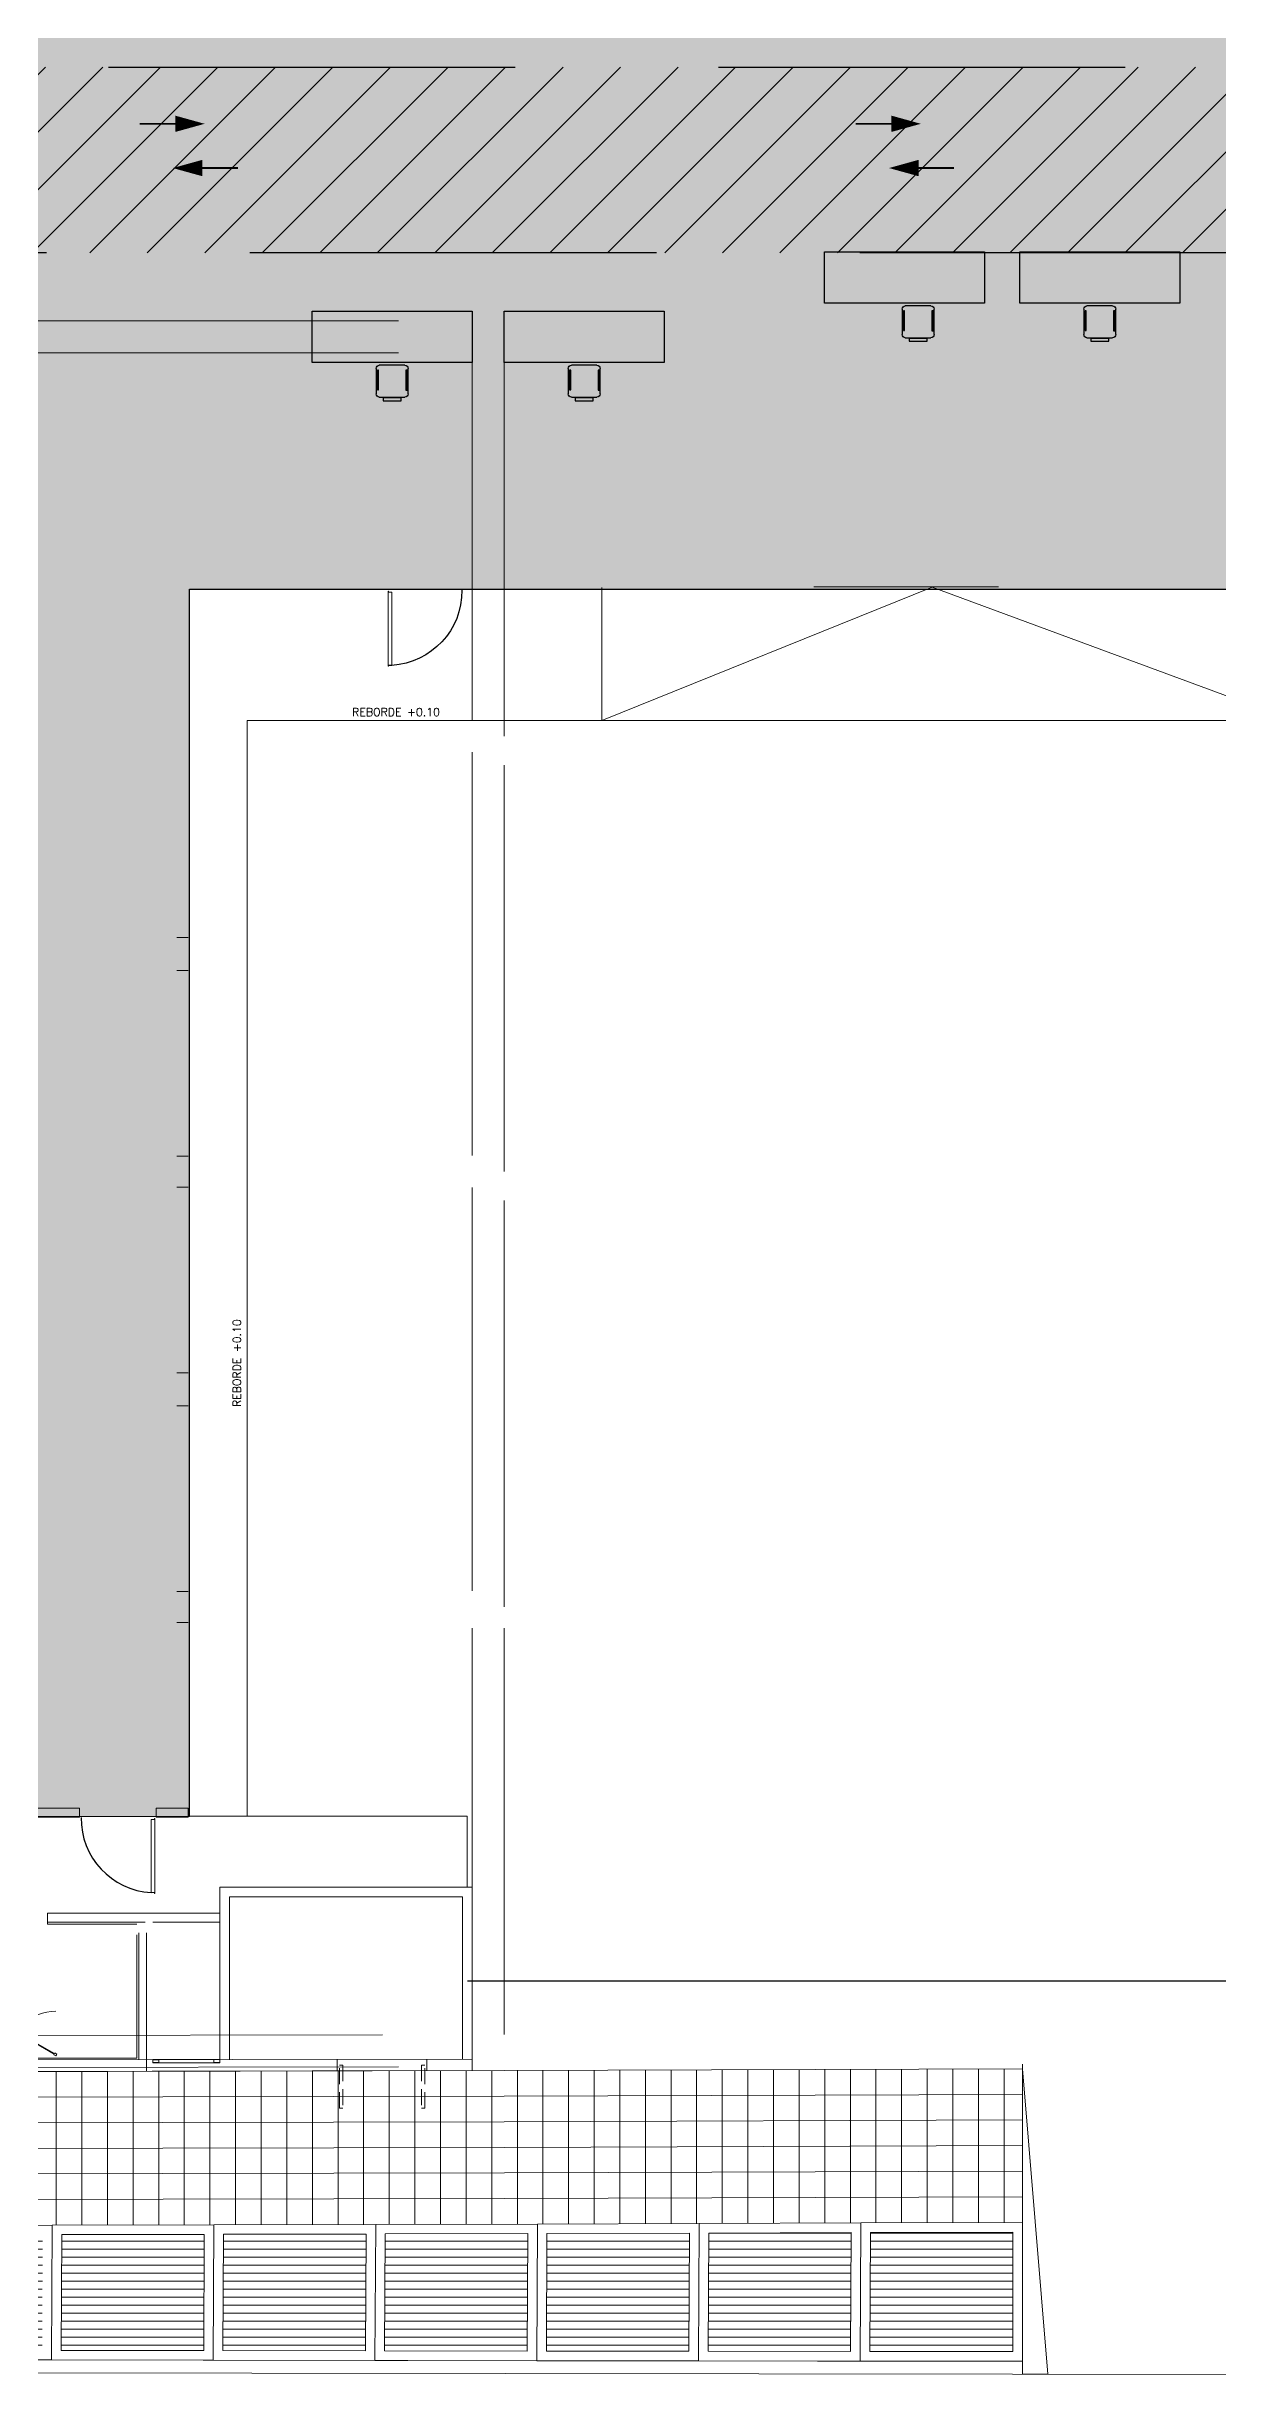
# Model space of a CAD drawing. Header units: millimetres. Extents: x 27 to 171, y 81 to 155.
# Drawn here: x 100.48 to 118.76, y 81.08 to 117.49 of the extents above; entities that cross this region are included whole.
import ezdxf

# ---------------------------------------------------------------- set-up
doc = ezdxf.new("R2010")
doc.units = ezdxf.units.MM
doc.linetypes.add('HIDDEN', pattern=[9.525, 6.35, -3.175])
doc.linetypes.add('OCASA_TODAS_r08$0$HIDDEN', pattern=[0.375, 0.25, -0.125])
doc.layers.add('IRI-OCASA-Layout R 9$0$OCA_Mobiliario', color=252, linetype='Continuous')
for name, color, linetype, lineweight in [('OCASA_TODAS_r08$0$CARP-BARRIDO', 252, 'Continuous', 15), ('OCASA_TODAS_r08$0$CARP-HOJA', 252, 'Continuous', 20), ('OCASA_TODAS_r08$0$CARPINTERIA', 252, 'Continuous', 15), ('OCASA_TODAS_r08$0$CGC VIGAS', 252, 'HIDDEN', 15), ('OCASA_TODAS_r08$0$MURO BLOQUE CEMENTO 18', 252, 'Continuous', 20), ('OCASA_TODAS_r08$0$MURO BLOQUE CEMENTO 8', 252, 'Continuous', 20), ('OCASA_TODAS_r08$0$MURO CEMENTO DE 12', 252, 'Continuous', 20), ('OCASA_TODAS_r08$0$REVESTIMIENTOS', 252, 'Continuous', 20), ('OCASA_TODAS_r08$0$VEREDA', 251, 'Continuous', 15)]:
    doc.layers.add(name, color=color, linetype=linetype, lineweight=lineweight)
doc.layers.get('OCASA_TODAS_r08$0$CARPINTERIA').off()
doc.styles.add('OCASA_TODAS_r08$0$referencias', font='romans.shx', dxfattribs={"height": 0.18})

# ---------------------------------------------------------------- blocks, each defined once
blk = doc.blocks.new('OCASA_TODAS_r08$0$Estructura PB para Arquitectura')
at = {"layer": 'OCASA_TODAS_r08$0$CGC VIGAS', "lineweight": 9}
for p, q in [((1164.508264, 398.351474, -0.000029), (1172.008264, 398.351474, -0.000029)), ((1164.508264, 397.851474, -0.000029), (1172.008268, 397.851474, -0.000029)), ((1172.008372, 392.112974, -0.000029), (1172.008268, 397.851474, -0.000029)), ((1172.508377, 391.862983, -0.000029), (1172.508268, 397.851474, -0.000029)), ((1172.5085, 385.062983, -0.000029), (1172.508377, 391.862983, -0.000029)), ((1172.008495, 385.312974, -0.000029), (1172.008381, 391.612974, -0.000029)), ((1172.508623, 378.262983, -0.000029), (1172.5085, 385.062983, -0.000029)), ((1172.008618, 378.512974, -0.000029), (1172.008504, 384.812974, -0.000029)), ((1172.008744, 371.581204, -0.000029), (1172.008628, 378.012974, -0.000029)), ((1172.508744, 371.581204, -0.000029), (1172.508623, 378.262983, -0.000029)), ((1164.258913, 371.565837, -0.000029), (1172.008748, 371.580724, -0.000029)), ((1164.509114, 371.066317, -0.000029), (1172.258989, 371.081204, -0.000029))]:
    blk.add_line(p, q, dxfattribs=at)
blk = doc.blocks.new('OCASA_TODAS_r08$0$p14 28_07_2014')
at = {"layer": 'OCASA_TODAS_r08$0$CARP-BARRIDO', "linetype": 'OCASA_TODAS_r08$0$HIDDEN'}
for points in [[(1413.152241, 1548.470426), (1413.152241, 1549.141162), (1413.100277, 1549.141162), (1413.100277, 1548.470426)], [(1414.381468, 1548.470426), (1414.381468, 1549.141162), (1414.433432, 1549.141162), (1414.433432, 1548.470426)]]:
    blk.add_lwpolyline(points, close=True, dxfattribs=at)
blk = doc.blocks.new('OCASA_TODAS_r08$0$SE 18')
at = {"layer": 'OCASA_TODAS_r08$0$CARP-BARRIDO', "lineweight": -3}
blk.add_arc((-34.41539, -19.636195), 1.16501, 179.476971, 266.48031, dxfattribs=at)
at = {"layer": 'OCASA_TODAS_r08$0$CARP-HOJA'}
for p, q in [((-34.486912, -20.799008), (-34.486912, -19.654008)), ((-34.486912, -19.654008), (-34.431912, -19.654008)), ((-34.485712, -19.812314), (-34.485712, -19.655208)), ((-34.485712, -19.655208), (-34.430712, -19.655208)), ((-34.431912, -19.654008), (-34.431912, -19.641508)), ((-34.430712, -19.641508), (-34.430712, -19.655208)), ((-34.428112, -19.797314), (-34.428112, -19.641508)), ((-34.426912, -20.811508), (-34.426912, -19.641508)), ((-34.485712, -20.797808), (-34.485712, -19.812314)), ((-34.428112, -20.811508), (-34.428112, -19.797314)), ((-34.431912, -20.799008), (-34.486912, -20.799008)), ((-34.430712, -20.797808), (-34.485712, -20.797808)), ((-34.431912, -20.799008), (-34.431912, -20.811508)), ((-34.430712, -20.797808), (-34.430712, -20.811508))]:
    blk.add_line(p, q, dxfattribs=at)
for centre, radius, start, end in [((-34.429412, -19.641508), 0.0025, 0, 180), ((-34.429412, -19.641508), 0.0013, 0, 180), ((-34.429412, -20.811508), 0.0025, 180, 0), ((-34.429412, -20.811508), 0.0013, 180, 0)]:
    blk.add_arc(centre, radius, start, end, dxfattribs=at)
blk = doc.blocks.new('OCASA_TODAS_r08$0$SE 12')
at = {"layer": 'OCASA_TODAS_r08$0$CARP-BARRIDO', "lineweight": -3}
blk.add_arc((-38.41539, -19.636195), 1.16501, 179.476971, 266.48031, dxfattribs=at)
at = {"layer": 'OCASA_TODAS_r08$0$CARP-HOJA'}
for p, q in [((-38.486912, -20.799008), (-38.486912, -19.654008)), ((-38.486912, -19.654008), (-38.431912, -19.654008)), ((-38.485712, -19.812314), (-38.485712, -19.655208)), ((-38.485712, -19.655208), (-38.430712, -19.655208)), ((-38.431912, -19.654008), (-38.431912, -19.641508)), ((-38.430712, -19.641508), (-38.430712, -19.655208)), ((-38.428112, -19.797314), (-38.428112, -19.641508)), ((-38.426912, -20.811508), (-38.426912, -19.641508)), ((-38.485712, -20.797808), (-38.485712, -19.812314)), ((-38.428112, -20.811508), (-38.428112, -19.797314)), ((-38.431912, -20.799008), (-38.486912, -20.799008)), ((-38.430712, -20.797808), (-38.485712, -20.797808)), ((-38.431912, -20.799008), (-38.431912, -20.811508)), ((-38.430712, -20.797808), (-38.430712, -20.811508))]:
    blk.add_line(p, q, dxfattribs=at)
for centre, radius, start, end in [((-38.429412, -19.641508), 0.0025, 0, 180), ((-38.429412, -19.641508), 0.0013, 0, 180), ((-38.429412, -20.811508), 0.0025, 180, 0), ((-38.429412, -20.811508), 0.0013, 180, 0)]:
    blk.add_arc(centre, radius, start, end, dxfattribs=at)
blk = doc.blocks.new('OCASA_TODAS_r08$0$P10 70-035')
at = {"layer": 'OCASA_TODAS_r08$0$CARP-BARRIDO'}
blk.add_arc((0, 0.035), 0.7, 0, 90, dxfattribs=at)
at = {"layer": 'OCASA_TODAS_r08$0$CARP-HOJA'}
for p, q in [((0.344191, 0.604157), (0.029191, 0.058561)), ((0.35112, 0.600157), (0.03612, 0.054561))]:
    blk.add_line(p, q, dxfattribs=at)
for points in [[(0.35, 0.641218), (0.3325, 0.610907), (0.362811, 0.593407), (0.380311, 0.623718)], [(0.0175, 0.065311), (0, 0.035), (0.030311, 0.0175), (0.047811, 0.047811)]]:
    blk.add_lwpolyline(points, close=True, dxfattribs=at)
blk = doc.blocks.new('IRI-OCASA-Layout R 9$0$OCA_mesa de trabajo')
at = {"color": 253}
blk.add_lwpolyline([(0, 2.5), (0.8, 2.5), (0.8, 0), (0, 0)], close=True, dxfattribs=at)
blk = doc.blocks.new('IRI-OCASA-Layout R 9$0$OCA_SILLA')
at = {"linetype": 'Continuous'}
for p, q in [((0.0549, 0.05), (0.0549, 0.4483)), ((0.1049, 0.4983), (0.5023, 0.4983)), ((0.5523, 0.4483), (0.5523, 0.05)), ((0.5023, 0), (0.1049, 0))]:
    blk.add_line(p, q, dxfattribs=at)
for points in [[(0, 0.1087), (0, 0.3889), (0.0427, 0.3889), (0.0427, 0.1087)], [(0.1654, 0.4663), (0.1654, 0.4876), (0.4749, 0.4876), (0.4749, 0.4663)], [(0.1681, 0.0207), (0.1681, 0.0394), (0.4749, 0.0394), (0.4749, 0.0207)]]:
    blk.add_lwpolyline(points, close=True, dxfattribs=at)
for centre, start, end in [((0.1049, 0.4483), 90, 180), ((0.5023, 0.4483), 0, 90), ((0.1049, 0.05), 180, 270), ((0.5023, 0.05), 270, 0)]:
    blk.add_arc(centre, 0.05, start, end, dxfattribs=at)

msp = doc.modelspace()

# ---------------------------------------------------------------- hatches: boundary and pattern name
at = {"true_color": 0xff38ff}
h = msp.add_hatch(color=6, dxfattribs=at)
h.dxf.hatch_style = 1
h.paths.add_polyline_path([(46.295, 110.374), (46.295, 105.651), (43.744, 105.651), (43.644, 105.651), (43.733, 91.445), (44.887, 91.445), (44.887, 91.445), (44.898, 85.754), (95.501, 85.754), (95.501, 89.832), (102.71, 89.844), (102.71, 109.013), (147.022, 109.013), (147.022, 117.935), (91.324, 117.935), (91.324, 113.202), (75.374, 113.225), (75.374, 110.006), (67.244, 110.006), (67.244, 113.205), (61.671, 113.205), (61.671, 111.453), (59.644, 111.453), (59.644, 110.374)])
at = {"linetype": 'HIDDEN'}
h = msp.add_hatch(dxfattribs=at)
h.set_pattern_fill('LINE', color=251, scale=0.2, angle=45)
h.set_pattern_definition([(45, (83.4085, -9.4437), (-0.4490128, 0.4490128), [])])
h.paths.add_polyline_path([(91.921, 117.168), (138.576, 117.168), (138.576, 114.268), (91.921, 114.268)])
at = {"layer": 'OCASA_TODAS_r08$0$VEREDA'}
h = msp.add_hatch(dxfattribs=at)
h.set_pattern_fill('LINE', color=256)
h.set_pattern_definition([(0, (13.95129, 58.08296), (0, 0.125), [])])
h.paths.add_polyline_path([(85.58, 81.524), (87.783, 81.52), (87.792, 83.284), (85.58, 83.28)])
h.paths.add_polyline_path([(88.083, 81.52), (88.092, 83.285), (90.317, 83.289), (90.308, 81.517)])
h.paths.add_polyline_path([(90.608, 81.516), (90.617, 83.29), (92.842, 83.294), (92.833, 81.513)])
h.paths.add_polyline_path([(93.133, 81.513), (93.142, 83.295), (95.367, 83.299), (95.358, 81.51)])
h.paths.add_polyline_path([(95.658, 81.509), (95.667, 83.3), (97.892, 83.304), (97.883, 81.506)])
h.paths.add_polyline_path([(98.183, 81.505), (98.192, 83.305), (100.417, 83.309), (100.408, 81.502)])
h.paths.add_polyline_path([(100.708, 81.502), (100.717, 83.31), (102.942, 83.314), (102.933, 81.499)])
h.paths.add_polyline_path([(103.233, 81.498), (103.242, 83.315), (105.467, 83.319), (105.458, 81.495)])
h.paths.add_polyline_path([(105.758, 81.495), (105.767, 83.32), (107.992, 83.325), (107.983, 81.491)])
h.paths.add_polyline_path([(108.283, 81.491), (108.292, 83.326), (110.517, 83.333), (110.508, 81.488)])
h.paths.add_polyline_path([(110.808, 81.487), (110.818, 83.334), (113.043, 83.342), (113.033, 81.484)])
h.paths.add_polyline_path([(113.333, 81.484), (113.343, 83.343), (115.566, 83.35), (115.566, 81.486)])

# ---------------------------------------------------------------- linework, layer by layer
at = {"color": 4}
msp.add_line((107.051, 87.275, 0), (120.815, 87.275, 0), dxfattribs=at)
at = {"color": 251, "linetype": 'HIDDEN', "elevation": 0}
msp.add_lwpolyline([(91.921, 117.168), (138.576, 117.168), (138.576, 114.268), (91.921, 114.268)], close=True, dxfattribs=at)
at = {"color": 251, "linetype": 'HIDDEN', "const_width": 0.03, "elevation": 0}
for points in [[(101.931, 116.282), (102.487, 116.282)], [(113.114, 116.282), (113.67, 116.282)], [(102.911, 115.591), (103.466, 115.591)], [(114.094, 115.591), (114.649, 115.591)]]:
    msp.add_lwpolyline(points, dxfattribs=at)
at = {"color": 251, "linetype": 'HIDDEN', "elevation": 0}
for points in [[(102.947, 116.282, 0, 0.25, 0), (102.497, 116.282, 0.25, 0.25, 0), (102.487, 116.282, 0.1, 0.1, 0), (102.487, 116.282, 0.1, 0.1, 0)], [(114.13, 116.282, 0, 0.25, 0), (113.68, 116.282, 0.25, 0.25, 0), (113.67, 116.282, 0.1, 0.1, 0), (113.67, 116.282, 0.1, 0.1, 0)], [(102.45, 115.591, 0, 0.25, 0), (102.901, 115.591, 0.25, 0.25, 0), (102.911, 115.591, 0.1, 0.1, 0), (102.911, 115.591, 0.1, 0.1, 0)], [(113.634, 115.591, 0, 0.25, 0), (114.084, 115.591, 0.25, 0.25, 0), (114.094, 115.591, 0.1, 0.1, 0), (114.094, 115.591, 0.1, 0.1, 0)]]:
    msp.add_lwpolyline(points, format="xyseb", dxfattribs=at)
at = {"layer": 'Defpoints', "color": 6}
msp.add_lwpolyline([(44.898, 85.754), (95.501, 85.754), (95.501, 89.832), (102.71, 89.844), (102.71, 109.013), (147.022, 109.013), (147.022, 117.935), (91.324, 117.935), (91.324, 113.202), (75.374, 113.225)], dxfattribs=at)
at = {"layer": 'OCASA_TODAS_r08$0$CARP-HOJA'}
for points in [[(102.234, 86.044), (102.138, 86.044), (102.138, 85.995), (102.234, 85.995)], [(102.138, 86.044), (103.187, 86.044), (103.187, 85.995), (102.138, 85.995)], [(102.233, 86.042), (102.139, 86.042), (102.139, 85.997), (102.233, 85.997)], [(103.187, 86.044), (103.09, 86.044), (103.09, 85.995), (103.187, 85.995)], [(103.186, 86.043), (103.092, 86.043), (103.092, 85.997), (103.186, 85.997)]]:
    msp.add_lwpolyline(points, close=True, dxfattribs=at)
at = {"layer": 'OCASA_TODAS_r08$0$MURO BLOQUE CEMENTO 18'}
for p, q in [((102.691, 103.572), (102.511, 103.572)), ((102.691, 103.056), (102.511, 103.056)), ((102.691, 100.154), (102.511, 100.154)), ((102.691, 99.674), (102.511, 99.674)), ((102.691, 96.772), (102.511, 96.772)), ((102.691, 96.256), (102.511, 96.256)), ((102.691, 93.354), (102.511, 93.354)), ((102.691, 92.874), (102.511, 92.874)), ((102.691, 89.972), (102.511, 89.972)), ((105.019, 85.869, 0), (105.019, 86.048, 0)), ((106.419, 86.052, 0), (106.419, 85.872, 0))]:
    msp.add_line(p, q, dxfattribs=at)
msp.add_lwpolyline([(103.187, 86.045, 0, 0, 0), (103.187, 88.277, 0, 0, 0), (103.187, 88.736, 0.0005, 0.0005, 0), (103.187, 88.736, 0, 0, 0), (103.892, 88.736, 0, 0, 0), (107.124, 88.736, 0, 0, 0), (107.124, 86.053, 0, 0, 0)], format="xyseb", dxfattribs=at)
msp.add_lwpolyline([(99.625, 85.858), (99.625, 86.038), (107.124, 86.053), (107.124, 85.873), (99.625, 85.858)], dxfattribs=at)
at = {"layer": 'OCASA_TODAS_r08$0$MURO BLOQUE CEMENTO 8'}
msp.add_lwpolyline([(102.191, 89.972), (102.191, 89.832), (102.691, 89.832), (102.691, 89.972), (102.191, 89.972)], dxfattribs=at)
at = {"layer": 'OCASA_TODAS_r08$0$MURO CEMENTO DE 12'}
for p, q in [((103.187, 88.331, 0), (100.492, 88.331, 0)), ((100.492, 88.331, 0), (100.492, 88.191, 0)), ((100.492, 88.191, 0), (102.018, 88.191, 0)), ((102.138, 88.191, 0), (103.187, 88.191, 0)), ((101.918, 88.024), (101.918, 86.044)), ((102.038, 85.864), (102.038, 88.024))]:
    msp.add_line(p, q, dxfattribs=at)
for points in [[(95.501, 86.031), (95.501, 89.832), (98.935, 89.832), (98.935, 89.171), (99.075, 89.171), (99.075, 89.832), (100.994, 89.832), (100.994, 89.972), (95.361, 89.972), (95.361, 86.03)], [(103.187, 86.045), (103.187, 88.736), (107.124, 88.736), (107.124, 86.053)], [(103.337, 86.045), (103.337, 88.586), (106.974, 88.586), (106.974, 86.053)]]:
    msp.add_lwpolyline(points, dxfattribs=at)
at = {"layer": 'OCASA_TODAS_r08$0$REVESTIMIENTOS'}
for p, q in [((100.492, 88.191, 0), (100.492, 88.161, 0)), ((100.492, 88.161, 0), (101.888, 88.161, 0)), ((101.888, 87.994), (101.888, 86.068)), ((101.888, 86.068), (99.655, 86.068))]:
    msp.add_line(p, q, dxfattribs=at)
at = {"layer": 'OCASA_TODAS_r08$0$VEREDA'}
for p, q in [((105.791, 109.013), (106.988, 109.013)), ((109.149, 106.96), (114.307, 109.042)), ((109.149, 106.96), (109.149, 109.041)), ((112.461, 109.051), (115.343, 109.051)), ((114.307, 109.042), (119.944, 106.96)), ((103.612, 106.96), (119.944, 106.96)), ((103.612, 106.96), (103.612, 89.844)), ((109.149, 106.96), (119.465, 106.96)), ((115.716, 81.13), (115.716, 85.973)), ((100.63, 85.86, 0), (100.63, 83.46, 0)), ((101.03, 85.86, 0), (101.03, 83.46, 0)), ((101.43, 85.861, 0), (101.43, 83.461, 0)), ((101.83, 85.862, 0), (101.83, 83.462, 0)), ((102.23, 85.863, 0), (102.23, 83.463, 0)), ((102.63, 85.863, 0), (102.63, 83.463, 0)), ((103.03, 85.864, 0), (103.03, 83.464, 0)), ((103.43, 85.865, 0), (103.43, 83.465, 0)), ((103.83, 85.866, 0), (103.83, 83.466, 0)), ((104.23, 85.867, 0), (104.23, 83.467, 0)), ((104.63, 85.867, 0), (104.63, 83.467, 0)), ((105.03, 85.868, 0), (105.03, 83.468, 0)), ((105.43, 85.869, 0), (105.43, 83.469, 0)), ((105.83, 85.87, 0), (105.83, 83.47, 0)), ((106.23, 85.871, 0), (106.23, 83.471, 0)), ((106.63, 85.871, 0), (106.63, 83.471, 0)), ((107.03, 85.872, 0), (107.03, 83.472, 0)), ((107.43, 85.873, 0), (107.43, 83.473, 0)), ((107.83, 85.874, 0), (107.83, 83.474, 0)), ((108.23, 85.875, 0), (108.23, 83.475, 0)), ((108.63, 85.877, 0), (108.63, 83.477, 0)), ((109.03, 85.878, 0), (109.03, 83.478, 0)), ((109.43, 85.879, 0), (109.43, 83.479, 0)), ((109.83, 85.881, 0), (109.83, 83.481, 0)), ((110.23, 85.882, 0), (110.23, 83.482, 0)), ((110.63, 85.884, 0), (110.63, 83.484, 0)), ((111.03, 85.885, 0), (111.03, 83.485, 0)), ((111.43, 85.886, 0), (111.43, 83.486, 0)), ((111.83, 85.888, 0), (111.83, 83.488, 0)), ((112.23, 85.889, 0), (112.23, 83.489, 0)), ((112.63, 85.89, 0), (112.63, 83.49, 0)), ((113.03, 85.892, 0), (113.03, 83.492, 0)), ((113.43, 85.893, 0), (113.43, 83.493, 0)), ((113.83, 85.894, 0), (113.83, 83.494, 0)), ((114.23, 85.896, 0), (114.23, 83.496, 0)), ((114.63, 85.897, 0), (114.63, 83.497, 0)), ((115.03, 85.898, 0), (115.03, 83.498, 0)), ((115.43, 85.9, 0), (115.43, 83.5, 0)), ((115.716, 85.901, 0), (115.716, 81.131, 0)), ((116.116, 81.13, 0), (115.716, 85.901, 0)), ((36.665, 81.244), (150.42, 81.08)), ((83.03, 81.377), (115.716, 81.33)), ((115.716, 81.131, 0), (116.116, 81.13, 0)), ((116.116, 81.13, 0), (120.616, 81.123, 0))]:
    msp.add_line(p, q, dxfattribs=at)
msp.add_lwpolyline([(102.691, 89.844), (107.047, 89.844), (107.047, 88.736)], dxfattribs=at)
at = {"layer": 'OCASA_TODAS_r08$0$VEREDA', "elevation": 0}
for points in [[(82.875, 85.813), (107.624, 85.873), (115.716, 85.901)], [(82.875, 85.425), (83.624, 85.426), (107.625, 85.473), (115.72, 85.501)], [(82.875, 85.025), (83.625, 85.026), (107.626, 85.073), (115.718, 85.101)], [(82.875, 84.625), (83.626, 84.626), (107.627, 84.673), (115.716, 84.701)], [(82.875, 84.225), (83.626, 84.226), (107.629, 84.273), (115.716, 84.301)], [(82.875, 83.825), (83.627, 83.826), (107.63, 83.873), (115.716, 83.901)], [(98.032, 81.356), (98.043, 83.454), (100.568, 83.459), (100.557, 81.352), (98.032, 81.356)], [(100.557, 81.352), (100.568, 83.459), (103.093, 83.464), (103.082, 81.348), (100.557, 81.352)], [(103.082, 81.348), (103.093, 83.464), (105.618, 83.469), (105.607, 81.345), (103.082, 81.348)], [(105.607, 81.345), (105.618, 83.469), (108.143, 83.475), (108.132, 81.341), (105.607, 81.345)], [(108.132, 81.341), (108.143, 83.475), (110.668, 83.484), (110.657, 81.337), (108.132, 81.341)], [(110.657, 81.337), (110.668, 83.484), (113.193, 83.492), (113.182, 81.334), (110.657, 81.337)], [(113.182, 81.334), (113.193, 83.492), (115.716, 83.501), (115.716, 81.336), (113.182, 81.334)]]:
    msp.add_lwpolyline(points, dxfattribs=at)
for points in [[(100.708, 81.502), (100.717, 83.31), (102.942, 83.314), (102.933, 81.499)], [(103.233, 81.498), (103.242, 83.315), (105.467, 83.319), (105.458, 81.495)], [(105.758, 81.495), (105.767, 83.32), (107.992, 83.325), (107.983, 81.491)], [(108.283, 81.491), (108.292, 83.326), (110.517, 83.333), (110.508, 81.488)], [(110.808, 81.487), (110.818, 83.334), (113.043, 83.342), (113.033, 81.484)], [(113.333, 81.484), (113.343, 83.343), (115.566, 83.35), (115.566, 81.486)]]:
    msp.add_lwpolyline(points, close=True, dxfattribs=at)

# ---------------------------------------------------------------- block references
at = {"color": 31, "true_color": 0xfebd57}
msp.add_blockref('OCASA_TODAS_r08$0$Estructura PB para Arquitectura', (-1064.884, -285.147), dxfattribs=at)
at = {"layer": 'IRI-OCASA-Layout R 9$0$OCA_Mobiliario', "rotation": 270}
for p in [(112.624, 114.282, 0), (115.674, 114.282, 0), (104.624, 113.355, 0)]:
    msp.add_blockref('IRI-OCASA-Layout R 9$0$OCA_mesa de trabajo', p, dxfattribs=at)
at = {"layer": 'IRI-OCASA-Layout R 9$0$OCA_Mobiliario', "color": 1, "rotation": 270}
msp.add_blockref('IRI-OCASA-Layout R 9$0$OCA_mesa de trabajo', (107.624, 113.355, 0), dxfattribs=at)
at = {"layer": 'IRI-OCASA-Layout R 9$0$OCA_Mobiliario', "extrusion": (0, 0, -1), "zscale": -1, "rotation": 90}
for p in [(-113.838, 112.885, 0), (-116.675, 112.885, 0), (-105.625, 111.957, 0), (-108.625, 111.957, 0)]:
    msp.add_blockref('IRI-OCASA-Layout R 9$0$OCA_SILLA', p, dxfattribs=at)
at = {"layer": 'OCASA_TODAS_r08$0$CARPINTERIA', "xscale": -1}
msp.add_blockref('OCASA_TODAS_r08$0$SE 18', (71.384, 128.622), dxfattribs=at)
at = {"layer": 'OCASA_TODAS_r08$0$CARPINTERIA'}
msp.add_blockref('OCASA_TODAS_r08$0$SE 12', (140.598, 109.451), dxfattribs=at)
at = {"layer": 'OCASA_TODAS_r08$0$CARPINTERIA', "extrusion": (0, 0, -1), "xscale": -1, "zscale": -1, "rotation": 270}
msp.add_blockref('OCASA_TODAS_r08$0$P10 70-035', (-100.658, 86.101), dxfattribs=at)
at = {"layer": 'OCASA_TODAS_r08$0$CARPINTERIA', "xscale": -1, "rotation": 180}
msp.add_blockref('OCASA_TODAS_r08$0$p14 28_07_2014', (-1308.047, 1634.426, 0), dxfattribs=at)

# ---------------------------------------------------------------- texts
at = {"layer": 'OCASA_TODAS_r08$0$VEREDA', "insert": (105.936, 107.093), "char_height": 0.125, "width": 3.63482, "attachment_point": 5, "style": 'OCASA_TODAS_r08$0$referencias'}
msp.add_mtext('REBORDE +0.10', dxfattribs=at)
at = {"layer": 'OCASA_TODAS_r08$0$VEREDA', "insert": (103.451, 96.923), "char_height": 0.125, "width": 3.63482, "attachment_point": 5, "rotation": 90, "style": 'OCASA_TODAS_r08$0$referencias'}
msp.add_mtext('REBORDE +0.10', dxfattribs=at)

doc.saveas('drawing.dxf')
